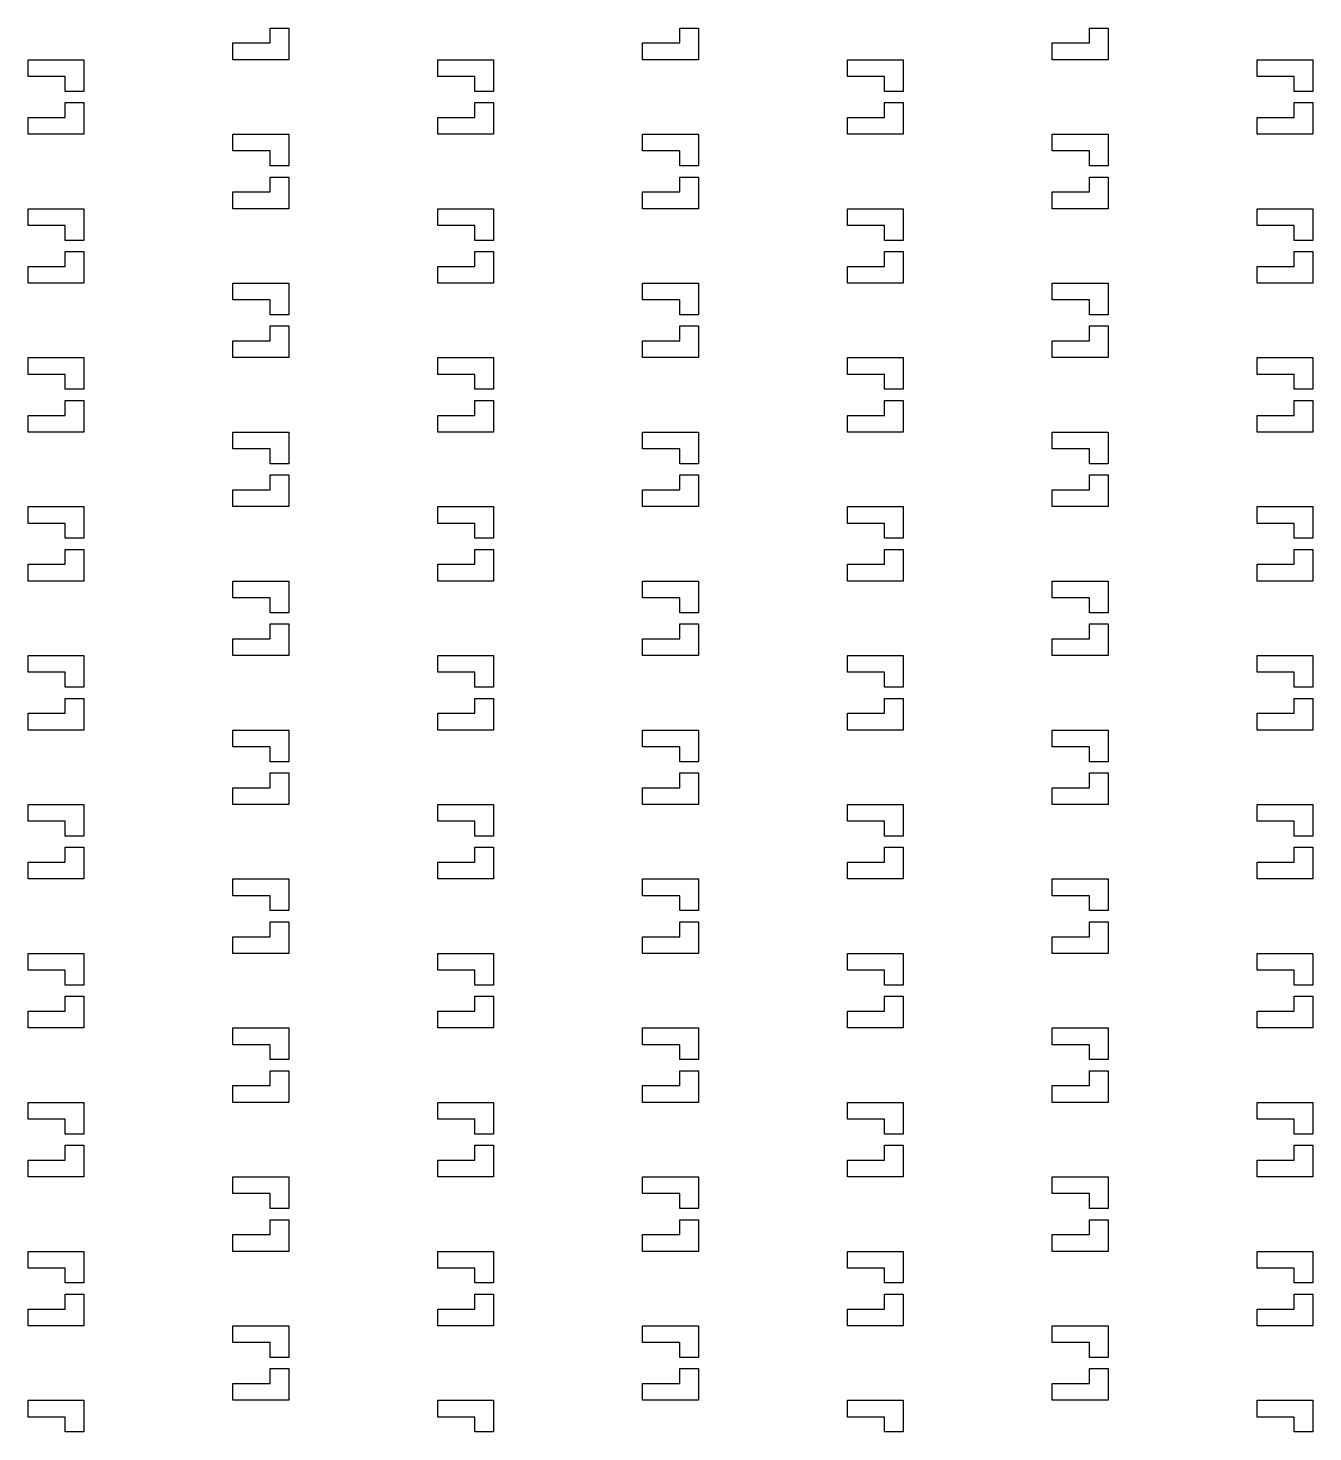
# Model space of a CAD drawing. Header units: millimetres. Extents: x 2102 to 86502, y 1818 to 64568.
# Drawn here: x 26079.3 to 26424.3, y 21895.4 to 22272.4 of the extents above; entities that cross this region are included whole.
import ezdxf

# ---------------------------------------------------------------- set-up
doc = ezdxf.new("R2010")
doc.units = ezdxf.units.MM
doc.layers.add('Layer-2', color=3, linetype='Continuous')

msp = doc.modelspace()

# ---------------------------------------------------------------- linework, layer by layer
at = {"layer": 'Layer-2'}
for p, q in [((26144.29, 22268.38), (26144.29, 22272.38)), ((26144.29, 22272.38), (26149.29, 22272.38)), ((26149.29, 22272.38), (26149.29, 22263.88)), ((26254.29, 22268.38), (26254.29, 22272.38)), ((26254.29, 22272.38), (26259.29, 22272.38)), ((26259.29, 22272.38), (26259.29, 22263.88)), ((26364.29, 22268.38), (26364.29, 22272.38)), ((26364.29, 22272.38), (26369.29, 22272.38)), ((26369.29, 22272.38), (26369.29, 22263.88)), ((26134.29, 22268.38), (26144.29, 22268.38)), ((26134.29, 22263.88), (26134.29, 22268.38)), ((26244.29, 22268.38), (26254.29, 22268.38)), ((26244.29, 22263.88), (26244.29, 22268.38)), ((26354.29, 22268.38), (26364.29, 22268.38)), ((26354.29, 22263.88), (26354.29, 22268.38)), ((26079.29, 22263.88), (26094.29, 22263.88)), ((26079.29, 22259.38), (26079.29, 22263.88)), ((26094.29, 22263.88), (26094.29, 22255.38)), ((26149.29, 22263.88), (26134.29, 22263.88)), ((26189.29, 22263.88), (26204.29, 22263.88)), ((26189.29, 22259.38), (26189.29, 22263.88)), ((26204.29, 22263.88), (26204.29, 22255.38)), ((26259.29, 22263.88), (26244.29, 22263.88)), ((26299.29, 22263.88), (26314.29, 22263.88)), ((26299.29, 22259.38), (26299.29, 22263.88)), ((26314.29, 22263.88), (26314.29, 22255.38)), ((26369.29, 22263.88), (26354.29, 22263.88)), ((26409.29, 22263.88), (26424.29, 22263.88)), ((26409.29, 22259.38), (26409.29, 22263.88)), ((26424.29, 22263.88), (26424.29, 22255.38)), ((26089.29, 22259.38), (26079.29, 22259.38)), ((26089.29, 22255.38), (26089.29, 22259.38)), ((26199.29, 22259.38), (26189.29, 22259.38)), ((26199.29, 22255.38), (26199.29, 22259.38)), ((26309.29, 22259.38), (26299.29, 22259.38)), ((26309.29, 22255.38), (26309.29, 22259.38)), ((26419.29, 22259.38), (26409.29, 22259.38)), ((26419.29, 22255.38), (26419.29, 22259.38)), ((26094.29, 22255.38), (26089.29, 22255.38)), ((26204.29, 22255.38), (26199.29, 22255.38)), ((26314.29, 22255.38), (26309.29, 22255.38)), ((26424.29, 22255.38), (26419.29, 22255.38)), ((26089.29, 22248.38), (26089.29, 22252.38)), ((26089.29, 22252.38), (26094.29, 22252.38)), ((26094.29, 22252.38), (26094.29, 22243.88)), ((26199.29, 22248.38), (26199.29, 22252.38)), ((26199.29, 22252.38), (26204.29, 22252.38)), ((26204.29, 22252.38), (26204.29, 22243.88)), ((26309.29, 22248.38), (26309.29, 22252.38)), ((26309.29, 22252.38), (26314.29, 22252.38)), ((26314.29, 22252.38), (26314.29, 22243.88)), ((26419.29, 22248.38), (26419.29, 22252.38)), ((26419.29, 22252.38), (26424.29, 22252.38)), ((26424.29, 22252.38), (26424.29, 22243.88)), ((26079.29, 22248.38), (26089.29, 22248.38)), ((26079.29, 22243.88), (26079.29, 22248.38)), ((26189.29, 22248.38), (26199.29, 22248.38)), ((26189.29, 22243.88), (26189.29, 22248.38)), ((26299.29, 22248.38), (26309.29, 22248.38)), ((26299.29, 22243.88), (26299.29, 22248.38)), ((26409.29, 22248.38), (26419.29, 22248.38)), ((26409.29, 22243.88), (26409.29, 22248.38)), ((26094.29, 22243.88), (26079.29, 22243.88)), ((26134.29, 22243.88), (26149.29, 22243.88)), ((26134.29, 22239.38), (26134.29, 22243.88)), ((26149.29, 22243.88), (26149.29, 22235.38)), ((26204.29, 22243.88), (26189.29, 22243.88)), ((26244.29, 22243.88), (26259.29, 22243.88)), ((26244.29, 22239.38), (26244.29, 22243.88)), ((26259.29, 22243.88), (26259.29, 22235.38)), ((26314.29, 22243.88), (26299.29, 22243.88)), ((26354.29, 22243.88), (26369.29, 22243.88)), ((26354.29, 22239.38), (26354.29, 22243.88)), ((26369.29, 22243.88), (26369.29, 22235.38)), ((26424.29, 22243.88), (26409.29, 22243.88)), ((26144.29, 22239.38), (26134.29, 22239.38)), ((26144.29, 22235.38), (26144.29, 22239.38)), ((26254.29, 22239.38), (26244.29, 22239.38)), ((26254.29, 22235.38), (26254.29, 22239.38)), ((26364.29, 22239.38), (26354.29, 22239.38)), ((26364.29, 22235.38), (26364.29, 22239.38)), ((26149.29, 22235.38), (26144.29, 22235.38)), ((26144.29, 22228.38), (26144.29, 22232.38)), ((26144.29, 22232.38), (26149.29, 22232.38)), ((26149.29, 22232.38), (26149.29, 22223.88)), ((26259.29, 22235.38), (26254.29, 22235.38)), ((26254.29, 22228.38), (26254.29, 22232.38)), ((26254.29, 22232.38), (26259.29, 22232.38)), ((26259.29, 22232.38), (26259.29, 22223.88)), ((26369.29, 22235.38), (26364.29, 22235.38)), ((26364.29, 22228.38), (26364.29, 22232.38)), ((26364.29, 22232.38), (26369.29, 22232.38)), ((26369.29, 22232.38), (26369.29, 22223.88)), ((26134.29, 22228.38), (26144.29, 22228.38)), ((26134.29, 22223.88), (26134.29, 22228.38)), ((26244.29, 22228.38), (26254.29, 22228.38)), ((26244.29, 22223.88), (26244.29, 22228.38)), ((26354.29, 22228.38), (26364.29, 22228.38)), ((26354.29, 22223.88), (26354.29, 22228.38)), ((26079.29, 22223.88), (26094.29, 22223.88)), ((26079.29, 22219.38), (26079.29, 22223.88)), ((26094.29, 22223.88), (26094.29, 22215.38)), ((26149.29, 22223.88), (26134.29, 22223.88)), ((26189.29, 22223.88), (26204.29, 22223.88)), ((26189.29, 22219.38), (26189.29, 22223.88)), ((26204.29, 22223.88), (26204.29, 22215.38)), ((26259.29, 22223.88), (26244.29, 22223.88)), ((26299.29, 22223.88), (26314.29, 22223.88)), ((26299.29, 22219.38), (26299.29, 22223.88)), ((26314.29, 22223.88), (26314.29, 22215.38)), ((26369.29, 22223.88), (26354.29, 22223.88)), ((26409.29, 22223.88), (26424.29, 22223.88)), ((26409.29, 22219.38), (26409.29, 22223.88)), ((26424.29, 22223.88), (26424.29, 22215.38)), ((26089.29, 22219.38), (26079.29, 22219.38)), ((26089.29, 22215.38), (26089.29, 22219.38)), ((26199.29, 22219.38), (26189.29, 22219.38)), ((26199.29, 22215.38), (26199.29, 22219.38)), ((26309.29, 22219.38), (26299.29, 22219.38)), ((26309.29, 22215.38), (26309.29, 22219.38)), ((26419.29, 22219.38), (26409.29, 22219.38)), ((26419.29, 22215.38), (26419.29, 22219.38)), ((26094.29, 22215.38), (26089.29, 22215.38)), ((26204.29, 22215.38), (26199.29, 22215.38)), ((26314.29, 22215.38), (26309.29, 22215.38)), ((26424.29, 22215.38), (26419.29, 22215.38)), ((26089.29, 22208.38), (26089.29, 22212.38)), ((26089.29, 22212.38), (26094.29, 22212.38)), ((26094.29, 22212.38), (26094.29, 22203.88)), ((26199.29, 22208.38), (26199.29, 22212.38)), ((26199.29, 22212.38), (26204.29, 22212.38)), ((26204.29, 22212.38), (26204.29, 22203.88)), ((26309.29, 22208.38), (26309.29, 22212.38)), ((26309.29, 22212.38), (26314.29, 22212.38)), ((26314.29, 22212.38), (26314.29, 22203.88)), ((26419.29, 22208.38), (26419.29, 22212.38)), ((26419.29, 22212.38), (26424.29, 22212.38)), ((26424.29, 22212.38), (26424.29, 22203.88)), ((26079.29, 22208.38), (26089.29, 22208.38)), ((26079.29, 22203.88), (26079.29, 22208.38)), ((26189.29, 22208.38), (26199.29, 22208.38)), ((26189.29, 22203.88), (26189.29, 22208.38)), ((26299.29, 22208.38), (26309.29, 22208.38)), ((26299.29, 22203.88), (26299.29, 22208.38)), ((26409.29, 22208.38), (26419.29, 22208.38)), ((26409.29, 22203.88), (26409.29, 22208.38)), ((26094.29, 22203.88), (26079.29, 22203.88)), ((26134.29, 22203.88), (26149.29, 22203.88)), ((26134.29, 22199.38), (26134.29, 22203.88)), ((26149.29, 22203.88), (26149.29, 22195.38)), ((26204.29, 22203.88), (26189.29, 22203.88)), ((26244.29, 22203.88), (26259.29, 22203.88)), ((26244.29, 22199.38), (26244.29, 22203.88)), ((26259.29, 22203.88), (26259.29, 22195.38)), ((26314.29, 22203.88), (26299.29, 22203.88)), ((26354.29, 22203.88), (26369.29, 22203.88)), ((26354.29, 22199.38), (26354.29, 22203.88)), ((26369.29, 22203.88), (26369.29, 22195.38)), ((26424.29, 22203.88), (26409.29, 22203.88)), ((26144.29, 22199.38), (26134.29, 22199.38)), ((26144.29, 22195.38), (26144.29, 22199.38)), ((26254.29, 22199.38), (26244.29, 22199.38)), ((26254.29, 22195.38), (26254.29, 22199.38)), ((26364.29, 22199.38), (26354.29, 22199.38)), ((26364.29, 22195.38), (26364.29, 22199.38)), ((26149.29, 22195.38), (26144.29, 22195.38)), ((26259.29, 22195.38), (26254.29, 22195.38)), ((26369.29, 22195.38), (26364.29, 22195.38)), ((26144.29, 22188.38), (26144.29, 22192.38)), ((26144.29, 22192.38), (26149.29, 22192.38)), ((26149.29, 22192.38), (26149.29, 22183.88)), ((26254.29, 22188.38), (26254.29, 22192.38)), ((26254.29, 22192.38), (26259.29, 22192.38)), ((26259.29, 22192.38), (26259.29, 22183.88)), ((26364.29, 22188.38), (26364.29, 22192.38)), ((26364.29, 22192.38), (26369.29, 22192.38)), ((26369.29, 22192.38), (26369.29, 22183.88)), ((26134.29, 22188.38), (26144.29, 22188.38)), ((26134.29, 22183.88), (26134.29, 22188.38)), ((26244.29, 22188.38), (26254.29, 22188.38)), ((26244.29, 22183.88), (26244.29, 22188.38)), ((26354.29, 22188.38), (26364.29, 22188.38)), ((26354.29, 22183.88), (26354.29, 22188.38)), ((26079.29, 22183.88), (26094.29, 22183.88)), ((26079.29, 22179.38), (26079.29, 22183.88)), ((26094.29, 22183.88), (26094.29, 22175.38)), ((26149.29, 22183.88), (26134.29, 22183.88)), ((26189.29, 22183.88), (26204.29, 22183.88)), ((26189.29, 22179.38), (26189.29, 22183.88)), ((26204.29, 22183.88), (26204.29, 22175.38)), ((26259.29, 22183.88), (26244.29, 22183.88)), ((26299.29, 22183.88), (26314.29, 22183.88)), ((26299.29, 22179.38), (26299.29, 22183.88)), ((26314.29, 22183.88), (26314.29, 22175.38)), ((26369.29, 22183.88), (26354.29, 22183.88)), ((26409.29, 22183.88), (26424.29, 22183.88)), ((26409.29, 22179.38), (26409.29, 22183.88)), ((26424.29, 22183.88), (26424.29, 22175.38)), ((26089.29, 22179.38), (26079.29, 22179.38)), ((26089.29, 22175.38), (26089.29, 22179.38)), ((26199.29, 22179.38), (26189.29, 22179.38)), ((26199.29, 22175.38), (26199.29, 22179.38)), ((26309.29, 22179.38), (26299.29, 22179.38)), ((26309.29, 22175.38), (26309.29, 22179.38)), ((26419.29, 22179.38), (26409.29, 22179.38)), ((26419.29, 22175.38), (26419.29, 22179.38)), ((26094.29, 22175.38), (26089.29, 22175.38)), ((26204.29, 22175.38), (26199.29, 22175.38)), ((26314.29, 22175.38), (26309.29, 22175.38)), ((26424.29, 22175.38), (26419.29, 22175.38)), ((26089.29, 22168.38), (26089.29, 22172.38)), ((26089.29, 22172.38), (26094.29, 22172.38)), ((26094.29, 22172.38), (26094.29, 22163.88)), ((26199.29, 22168.38), (26199.29, 22172.38)), ((26199.29, 22172.38), (26204.29, 22172.38)), ((26204.29, 22172.38), (26204.29, 22163.88)), ((26309.29, 22168.38), (26309.29, 22172.38)), ((26309.29, 22172.38), (26314.29, 22172.38)), ((26314.29, 22172.38), (26314.29, 22163.88)), ((26419.29, 22168.38), (26419.29, 22172.38)), ((26419.29, 22172.38), (26424.29, 22172.38)), ((26424.29, 22172.38), (26424.29, 22163.88)), ((26079.29, 22168.38), (26089.29, 22168.38)), ((26079.29, 22163.88), (26079.29, 22168.38)), ((26189.29, 22168.38), (26199.29, 22168.38)), ((26189.29, 22163.88), (26189.29, 22168.38)), ((26299.29, 22168.38), (26309.29, 22168.38)), ((26299.29, 22163.88), (26299.29, 22168.38)), ((26409.29, 22168.38), (26419.29, 22168.38)), ((26409.29, 22163.88), (26409.29, 22168.38)), ((26094.29, 22163.88), (26079.29, 22163.88)), ((26134.29, 22163.88), (26149.29, 22163.88)), ((26134.29, 22159.38), (26134.29, 22163.88)), ((26149.29, 22163.88), (26149.29, 22155.38)), ((26204.29, 22163.88), (26189.29, 22163.88)), ((26244.29, 22163.88), (26259.29, 22163.88)), ((26244.29, 22159.38), (26244.29, 22163.88)), ((26259.29, 22163.88), (26259.29, 22155.38)), ((26314.29, 22163.88), (26299.29, 22163.88)), ((26354.29, 22163.88), (26369.29, 22163.88)), ((26354.29, 22159.38), (26354.29, 22163.88)), ((26369.29, 22163.88), (26369.29, 22155.38)), ((26424.29, 22163.88), (26409.29, 22163.88)), ((26144.29, 22159.38), (26134.29, 22159.38)), ((26144.29, 22155.38), (26144.29, 22159.38)), ((26254.29, 22159.38), (26244.29, 22159.38)), ((26254.29, 22155.38), (26254.29, 22159.38)), ((26364.29, 22159.38), (26354.29, 22159.38)), ((26364.29, 22155.38), (26364.29, 22159.38)), ((26149.29, 22155.38), (26144.29, 22155.38)), ((26259.29, 22155.38), (26254.29, 22155.38)), ((26369.29, 22155.38), (26364.29, 22155.38)), ((26144.29, 22148.38), (26144.29, 22152.38)), ((26144.29, 22152.38), (26149.29, 22152.38)), ((26149.29, 22152.38), (26149.29, 22143.88)), ((26254.29, 22148.38), (26254.29, 22152.38)), ((26254.29, 22152.38), (26259.29, 22152.38)), ((26259.29, 22152.38), (26259.29, 22143.88)), ((26364.29, 22148.38), (26364.29, 22152.38)), ((26364.29, 22152.38), (26369.29, 22152.38)), ((26369.29, 22152.38), (26369.29, 22143.88)), ((26134.29, 22148.38), (26144.29, 22148.38)), ((26134.29, 22143.88), (26134.29, 22148.38)), ((26244.29, 22148.38), (26254.29, 22148.38)), ((26244.29, 22143.88), (26244.29, 22148.38)), ((26354.29, 22148.38), (26364.29, 22148.38)), ((26354.29, 22143.88), (26354.29, 22148.38)), ((26079.29, 22143.88), (26094.29, 22143.88)), ((26079.29, 22139.38), (26079.29, 22143.88)), ((26094.29, 22143.88), (26094.29, 22135.38)), ((26149.29, 22143.88), (26134.29, 22143.88)), ((26189.29, 22143.88), (26204.29, 22143.88)), ((26189.29, 22139.38), (26189.29, 22143.88)), ((26204.29, 22143.88), (26204.29, 22135.38)), ((26259.29, 22143.88), (26244.29, 22143.88)), ((26299.29, 22143.88), (26314.29, 22143.88)), ((26299.29, 22139.38), (26299.29, 22143.88)), ((26314.29, 22143.88), (26314.29, 22135.38)), ((26369.29, 22143.88), (26354.29, 22143.88)), ((26409.29, 22143.88), (26424.29, 22143.88)), ((26409.29, 22139.38), (26409.29, 22143.88)), ((26424.29, 22143.88), (26424.29, 22135.38)), ((26089.29, 22139.38), (26079.29, 22139.38)), ((26089.29, 22135.38), (26089.29, 22139.38)), ((26199.29, 22139.38), (26189.29, 22139.38)), ((26199.29, 22135.38), (26199.29, 22139.38)), ((26309.29, 22139.38), (26299.29, 22139.38)), ((26309.29, 22135.38), (26309.29, 22139.38)), ((26419.29, 22139.38), (26409.29, 22139.38)), ((26419.29, 22135.38), (26419.29, 22139.38)), ((26094.29, 22135.38), (26089.29, 22135.38)), ((26204.29, 22135.38), (26199.29, 22135.38)), ((26314.29, 22135.38), (26309.29, 22135.38)), ((26424.29, 22135.38), (26419.29, 22135.38)), ((26089.29, 22128.38), (26089.29, 22132.38)), ((26089.29, 22132.38), (26094.29, 22132.38)), ((26094.29, 22132.38), (26094.29, 22123.88)), ((26199.29, 22128.38), (26199.29, 22132.38)), ((26199.29, 22132.38), (26204.29, 22132.38)), ((26204.29, 22132.38), (26204.29, 22123.88)), ((26309.29, 22128.38), (26309.29, 22132.38)), ((26309.29, 22132.38), (26314.29, 22132.38)), ((26314.29, 22132.38), (26314.29, 22123.88)), ((26419.29, 22128.38), (26419.29, 22132.38)), ((26419.29, 22132.38), (26424.29, 22132.38)), ((26424.29, 22132.38), (26424.29, 22123.88)), ((26079.29, 22128.38), (26089.29, 22128.38)), ((26079.29, 22123.88), (26079.29, 22128.38)), ((26189.29, 22128.38), (26199.29, 22128.38)), ((26189.29, 22123.88), (26189.29, 22128.38)), ((26299.29, 22128.38), (26309.29, 22128.38)), ((26299.29, 22123.88), (26299.29, 22128.38)), ((26409.29, 22128.38), (26419.29, 22128.38)), ((26409.29, 22123.88), (26409.29, 22128.38)), ((26094.29, 22123.88), (26079.29, 22123.88)), ((26134.29, 22123.88), (26149.29, 22123.88)), ((26134.29, 22119.38), (26134.29, 22123.88)), ((26149.29, 22123.88), (26149.29, 22115.38)), ((26204.29, 22123.88), (26189.29, 22123.88)), ((26244.29, 22123.88), (26259.29, 22123.88)), ((26244.29, 22119.38), (26244.29, 22123.88)), ((26259.29, 22123.88), (26259.29, 22115.38)), ((26314.29, 22123.88), (26299.29, 22123.88)), ((26354.29, 22123.88), (26369.29, 22123.88)), ((26354.29, 22119.38), (26354.29, 22123.88)), ((26369.29, 22123.88), (26369.29, 22115.38)), ((26424.29, 22123.88), (26409.29, 22123.88)), ((26144.29, 22119.38), (26134.29, 22119.38)), ((26144.29, 22115.38), (26144.29, 22119.38)), ((26254.29, 22119.38), (26244.29, 22119.38)), ((26254.29, 22115.38), (26254.29, 22119.38)), ((26364.29, 22119.38), (26354.29, 22119.38)), ((26364.29, 22115.38), (26364.29, 22119.38)), ((26149.29, 22115.38), (26144.29, 22115.38)), ((26259.29, 22115.38), (26254.29, 22115.38)), ((26369.29, 22115.38), (26364.29, 22115.38)), ((26144.29, 22108.38), (26144.29, 22112.38)), ((26144.29, 22112.38), (26149.29, 22112.38)), ((26149.29, 22112.38), (26149.29, 22103.88)), ((26254.29, 22108.38), (26254.29, 22112.38)), ((26254.29, 22112.38), (26259.29, 22112.38)), ((26259.29, 22112.38), (26259.29, 22103.88)), ((26364.29, 22108.38), (26364.29, 22112.38)), ((26364.29, 22112.38), (26369.29, 22112.38)), ((26369.29, 22112.38), (26369.29, 22103.88)), ((26134.29, 22108.38), (26144.29, 22108.38)), ((26134.29, 22103.88), (26134.29, 22108.38)), ((26244.29, 22108.38), (26254.29, 22108.38)), ((26244.29, 22103.88), (26244.29, 22108.38)), ((26354.29, 22108.38), (26364.29, 22108.38)), ((26354.29, 22103.88), (26354.29, 22108.38)), ((26079.29, 22103.88), (26094.29, 22103.88)), ((26079.29, 22099.38), (26079.29, 22103.88)), ((26094.29, 22103.88), (26094.29, 22095.38)), ((26149.29, 22103.88), (26134.29, 22103.88)), ((26189.29, 22103.88), (26204.29, 22103.88)), ((26189.29, 22099.38), (26189.29, 22103.88)), ((26204.29, 22103.88), (26204.29, 22095.38)), ((26259.29, 22103.88), (26244.29, 22103.88)), ((26299.29, 22103.88), (26314.29, 22103.88)), ((26299.29, 22099.38), (26299.29, 22103.88)), ((26314.29, 22103.88), (26314.29, 22095.38)), ((26369.29, 22103.88), (26354.29, 22103.88)), ((26409.29, 22103.88), (26424.29, 22103.88)), ((26409.29, 22099.38), (26409.29, 22103.88)), ((26424.29, 22103.88), (26424.29, 22095.38)), ((26089.29, 22099.38), (26079.29, 22099.38)), ((26089.29, 22095.38), (26089.29, 22099.38)), ((26199.29, 22099.38), (26189.29, 22099.38)), ((26199.29, 22095.38), (26199.29, 22099.38)), ((26309.29, 22099.38), (26299.29, 22099.38)), ((26309.29, 22095.38), (26309.29, 22099.38)), ((26419.29, 22099.38), (26409.29, 22099.38)), ((26419.29, 22095.38), (26419.29, 22099.38)), ((26094.29, 22095.38), (26089.29, 22095.38)), ((26089.29, 22088.38), (26089.29, 22092.38)), ((26089.29, 22092.38), (26094.29, 22092.38)), ((26094.29, 22092.38), (26094.29, 22083.88)), ((26204.29, 22095.38), (26199.29, 22095.38)), ((26199.29, 22088.38), (26199.29, 22092.38)), ((26199.29, 22092.38), (26204.29, 22092.38)), ((26204.29, 22092.38), (26204.29, 22083.88)), ((26314.29, 22095.38), (26309.29, 22095.38)), ((26309.29, 22088.38), (26309.29, 22092.38)), ((26309.29, 22092.38), (26314.29, 22092.38)), ((26314.29, 22092.38), (26314.29, 22083.88)), ((26424.29, 22095.38), (26419.29, 22095.38)), ((26419.29, 22088.38), (26419.29, 22092.38)), ((26419.29, 22092.38), (26424.29, 22092.38)), ((26424.29, 22092.38), (26424.29, 22083.88)), ((26079.29, 22088.38), (26089.29, 22088.38)), ((26079.29, 22083.88), (26079.29, 22088.38)), ((26189.29, 22088.38), (26199.29, 22088.38)), ((26189.29, 22083.88), (26189.29, 22088.38)), ((26299.29, 22088.38), (26309.29, 22088.38)), ((26299.29, 22083.88), (26299.29, 22088.38)), ((26409.29, 22088.38), (26419.29, 22088.38)), ((26409.29, 22083.88), (26409.29, 22088.38)), ((26094.29, 22083.88), (26079.29, 22083.88)), ((26134.29, 22083.88), (26149.29, 22083.88)), ((26134.29, 22079.38), (26134.29, 22083.88)), ((26149.29, 22083.88), (26149.29, 22075.38)), ((26204.29, 22083.88), (26189.29, 22083.88)), ((26244.29, 22083.88), (26259.29, 22083.88)), ((26244.29, 22079.38), (26244.29, 22083.88)), ((26259.29, 22083.88), (26259.29, 22075.38)), ((26314.29, 22083.88), (26299.29, 22083.88)), ((26354.29, 22083.88), (26369.29, 22083.88)), ((26354.29, 22079.38), (26354.29, 22083.88)), ((26369.29, 22083.88), (26369.29, 22075.38)), ((26424.29, 22083.88), (26409.29, 22083.88)), ((26144.29, 22079.38), (26134.29, 22079.38)), ((26144.29, 22075.38), (26144.29, 22079.38)), ((26254.29, 22079.38), (26244.29, 22079.38)), ((26254.29, 22075.38), (26254.29, 22079.38)), ((26364.29, 22079.38), (26354.29, 22079.38)), ((26364.29, 22075.38), (26364.29, 22079.38)), ((26149.29, 22075.38), (26144.29, 22075.38)), ((26259.29, 22075.38), (26254.29, 22075.38)), ((26369.29, 22075.38), (26364.29, 22075.38)), ((26144.29, 22068.38), (26144.29, 22072.38)), ((26144.29, 22072.38), (26149.29, 22072.38)), ((26149.29, 22072.38), (26149.29, 22063.88)), ((26254.29, 22068.38), (26254.29, 22072.38)), ((26254.29, 22072.38), (26259.29, 22072.38)), ((26259.29, 22072.38), (26259.29, 22063.88)), ((26364.29, 22068.38), (26364.29, 22072.38)), ((26364.29, 22072.38), (26369.29, 22072.38)), ((26369.29, 22072.38), (26369.29, 22063.88)), ((26134.29, 22068.38), (26144.29, 22068.38)), ((26134.29, 22063.88), (26134.29, 22068.38)), ((26244.29, 22068.38), (26254.29, 22068.38)), ((26244.29, 22063.88), (26244.29, 22068.38)), ((26354.29, 22068.38), (26364.29, 22068.38)), ((26354.29, 22063.88), (26354.29, 22068.38)), ((26079.29, 22063.88), (26094.29, 22063.88)), ((26079.29, 22059.38), (26079.29, 22063.88)), ((26094.29, 22063.88), (26094.29, 22055.38)), ((26149.29, 22063.88), (26134.29, 22063.88)), ((26189.29, 22063.88), (26204.29, 22063.88)), ((26189.29, 22059.38), (26189.29, 22063.88)), ((26204.29, 22063.88), (26204.29, 22055.38)), ((26259.29, 22063.88), (26244.29, 22063.88)), ((26299.29, 22063.88), (26314.29, 22063.88)), ((26299.29, 22059.38), (26299.29, 22063.88)), ((26314.29, 22063.88), (26314.29, 22055.38)), ((26369.29, 22063.88), (26354.29, 22063.88)), ((26409.29, 22063.88), (26424.29, 22063.88)), ((26409.29, 22059.38), (26409.29, 22063.88)), ((26424.29, 22063.88), (26424.29, 22055.38)), ((26089.29, 22059.38), (26079.29, 22059.38)), ((26089.29, 22055.38), (26089.29, 22059.38)), ((26199.29, 22059.38), (26189.29, 22059.38)), ((26199.29, 22055.38), (26199.29, 22059.38)), ((26309.29, 22059.38), (26299.29, 22059.38)), ((26309.29, 22055.38), (26309.29, 22059.38)), ((26419.29, 22059.38), (26409.29, 22059.38)), ((26419.29, 22055.38), (26419.29, 22059.38)), ((26094.29, 22055.38), (26089.29, 22055.38)), ((26204.29, 22055.38), (26199.29, 22055.38)), ((26314.29, 22055.38), (26309.29, 22055.38)), ((26424.29, 22055.38), (26419.29, 22055.38)), ((26089.29, 22048.38), (26089.29, 22052.38)), ((26089.29, 22052.38), (26094.29, 22052.38)), ((26094.29, 22052.38), (26094.29, 22043.88)), ((26199.29, 22048.38), (26199.29, 22052.38)), ((26199.29, 22052.38), (26204.29, 22052.38)), ((26204.29, 22052.38), (26204.29, 22043.88)), ((26309.29, 22048.38), (26309.29, 22052.38)), ((26309.29, 22052.38), (26314.29, 22052.38)), ((26314.29, 22052.38), (26314.29, 22043.88)), ((26419.29, 22048.38), (26419.29, 22052.38)), ((26419.29, 22052.38), (26424.29, 22052.38)), ((26424.29, 22052.38), (26424.29, 22043.88)), ((26079.29, 22048.38), (26089.29, 22048.38)), ((26079.29, 22043.88), (26079.29, 22048.38)), ((26189.29, 22048.38), (26199.29, 22048.38)), ((26189.29, 22043.88), (26189.29, 22048.38)), ((26299.29, 22048.38), (26309.29, 22048.38)), ((26299.29, 22043.88), (26299.29, 22048.38)), ((26409.29, 22048.38), (26419.29, 22048.38)), ((26409.29, 22043.88), (26409.29, 22048.38)), ((26094.29, 22043.88), (26079.29, 22043.88)), ((26134.29, 22043.88), (26149.29, 22043.88)), ((26134.29, 22039.38), (26134.29, 22043.88)), ((26149.29, 22043.88), (26149.29, 22035.38)), ((26204.29, 22043.88), (26189.29, 22043.88)), ((26244.29, 22043.88), (26259.29, 22043.88)), ((26244.29, 22039.38), (26244.29, 22043.88)), ((26259.29, 22043.88), (26259.29, 22035.38)), ((26314.29, 22043.88), (26299.29, 22043.88)), ((26354.29, 22043.88), (26369.29, 22043.88)), ((26354.29, 22039.38), (26354.29, 22043.88)), ((26369.29, 22043.88), (26369.29, 22035.38)), ((26424.29, 22043.88), (26409.29, 22043.88)), ((26144.29, 22039.38), (26134.29, 22039.38)), ((26144.29, 22035.38), (26144.29, 22039.38)), ((26254.29, 22039.38), (26244.29, 22039.38)), ((26254.29, 22035.38), (26254.29, 22039.38)), ((26364.29, 22039.38), (26354.29, 22039.38)), ((26364.29, 22035.38), (26364.29, 22039.38)), ((26149.29, 22035.38), (26144.29, 22035.38)), ((26144.29, 22028.38), (26144.29, 22032.38)), ((26144.29, 22032.38), (26149.29, 22032.38)), ((26149.29, 22032.38), (26149.29, 22023.88)), ((26259.29, 22035.38), (26254.29, 22035.38)), ((26254.29, 22028.38), (26254.29, 22032.38)), ((26254.29, 22032.38), (26259.29, 22032.38)), ((26259.29, 22032.38), (26259.29, 22023.88)), ((26369.29, 22035.38), (26364.29, 22035.38)), ((26364.29, 22028.38), (26364.29, 22032.38)), ((26364.29, 22032.38), (26369.29, 22032.38)), ((26369.29, 22032.38), (26369.29, 22023.88)), ((26134.29, 22028.38), (26144.29, 22028.38)), ((26134.29, 22023.88), (26134.29, 22028.38)), ((26244.29, 22028.38), (26254.29, 22028.38)), ((26244.29, 22023.88), (26244.29, 22028.38)), ((26354.29, 22028.38), (26364.29, 22028.38)), ((26354.29, 22023.88), (26354.29, 22028.38)), ((26079.29, 22023.88), (26094.29, 22023.88)), ((26079.29, 22019.38), (26079.29, 22023.88)), ((26094.29, 22023.88), (26094.29, 22015.38)), ((26149.29, 22023.88), (26134.29, 22023.88)), ((26189.29, 22023.88), (26204.29, 22023.88)), ((26189.29, 22019.38), (26189.29, 22023.88)), ((26204.29, 22023.88), (26204.29, 22015.38)), ((26259.29, 22023.88), (26244.29, 22023.88)), ((26299.29, 22023.88), (26314.29, 22023.88)), ((26299.29, 22019.38), (26299.29, 22023.88)), ((26314.29, 22023.88), (26314.29, 22015.38)), ((26369.29, 22023.88), (26354.29, 22023.88)), ((26409.29, 22023.88), (26424.29, 22023.88)), ((26409.29, 22019.38), (26409.29, 22023.88)), ((26424.29, 22023.88), (26424.29, 22015.38)), ((26089.29, 22019.38), (26079.29, 22019.38)), ((26089.29, 22015.38), (26089.29, 22019.38)), ((26199.29, 22019.38), (26189.29, 22019.38)), ((26199.29, 22015.38), (26199.29, 22019.38)), ((26309.29, 22019.38), (26299.29, 22019.38)), ((26309.29, 22015.38), (26309.29, 22019.38)), ((26419.29, 22019.38), (26409.29, 22019.38)), ((26419.29, 22015.38), (26419.29, 22019.38)), ((26094.29, 22015.38), (26089.29, 22015.38)), ((26204.29, 22015.38), (26199.29, 22015.38)), ((26314.29, 22015.38), (26309.29, 22015.38)), ((26424.29, 22015.38), (26419.29, 22015.38)), ((26089.29, 22008.38), (26089.29, 22012.38)), ((26089.29, 22012.38), (26094.29, 22012.38)), ((26094.29, 22012.38), (26094.29, 22003.88)), ((26199.29, 22008.38), (26199.29, 22012.38)), ((26199.29, 22012.38), (26204.29, 22012.38)), ((26204.29, 22012.38), (26204.29, 22003.88)), ((26309.29, 22008.38), (26309.29, 22012.38)), ((26309.29, 22012.38), (26314.29, 22012.38)), ((26314.29, 22012.38), (26314.29, 22003.88)), ((26419.29, 22008.38), (26419.29, 22012.38)), ((26419.29, 22012.38), (26424.29, 22012.38)), ((26424.29, 22012.38), (26424.29, 22003.88)), ((26079.29, 22008.38), (26089.29, 22008.38)), ((26079.29, 22003.88), (26079.29, 22008.38)), ((26189.29, 22008.38), (26199.29, 22008.38)), ((26189.29, 22003.88), (26189.29, 22008.38)), ((26299.29, 22008.38), (26309.29, 22008.38)), ((26299.29, 22003.88), (26299.29, 22008.38)), ((26409.29, 22008.38), (26419.29, 22008.38)), ((26409.29, 22003.88), (26409.29, 22008.38)), ((26094.29, 22003.88), (26079.29, 22003.88)), ((26134.29, 22003.88), (26149.29, 22003.88)), ((26134.29, 21999.38), (26134.29, 22003.88)), ((26149.29, 22003.88), (26149.29, 21995.38)), ((26204.29, 22003.88), (26189.29, 22003.88)), ((26244.29, 22003.88), (26259.29, 22003.88)), ((26244.29, 21999.38), (26244.29, 22003.88)), ((26259.29, 22003.88), (26259.29, 21995.38)), ((26314.29, 22003.88), (26299.29, 22003.88)), ((26354.29, 22003.88), (26369.29, 22003.88)), ((26354.29, 21999.38), (26354.29, 22003.88)), ((26369.29, 22003.88), (26369.29, 21995.38)), ((26424.29, 22003.88), (26409.29, 22003.88)), ((26144.29, 21999.38), (26134.29, 21999.38)), ((26144.29, 21995.38), (26144.29, 21999.38)), ((26254.29, 21999.38), (26244.29, 21999.38)), ((26254.29, 21995.38), (26254.29, 21999.38)), ((26364.29, 21999.38), (26354.29, 21999.38)), ((26364.29, 21995.38), (26364.29, 21999.38)), ((26149.29, 21995.38), (26144.29, 21995.38)), ((26259.29, 21995.38), (26254.29, 21995.38)), ((26369.29, 21995.38), (26364.29, 21995.38)), ((26144.29, 21988.38), (26144.29, 21992.38)), ((26144.29, 21992.38), (26149.29, 21992.38)), ((26149.29, 21992.38), (26149.29, 21983.88)), ((26254.29, 21988.38), (26254.29, 21992.38)), ((26254.29, 21992.38), (26259.29, 21992.38)), ((26259.29, 21992.38), (26259.29, 21983.88)), ((26364.29, 21988.38), (26364.29, 21992.38)), ((26364.29, 21992.38), (26369.29, 21992.38)), ((26369.29, 21992.38), (26369.29, 21983.88)), ((26134.29, 21988.38), (26144.29, 21988.38)), ((26134.29, 21983.88), (26134.29, 21988.38)), ((26244.29, 21988.38), (26254.29, 21988.38)), ((26244.29, 21983.88), (26244.29, 21988.38)), ((26354.29, 21988.38), (26364.29, 21988.38)), ((26354.29, 21983.88), (26354.29, 21988.38)), ((26079.29, 21983.88), (26094.29, 21983.88)), ((26079.29, 21979.38), (26079.29, 21983.88)), ((26094.29, 21983.88), (26094.29, 21975.38)), ((26149.29, 21983.88), (26134.29, 21983.88)), ((26189.29, 21983.88), (26204.29, 21983.88)), ((26189.29, 21979.38), (26189.29, 21983.88)), ((26204.29, 21983.88), (26204.29, 21975.38)), ((26259.29, 21983.88), (26244.29, 21983.88)), ((26299.29, 21983.88), (26314.29, 21983.88)), ((26299.29, 21979.38), (26299.29, 21983.88)), ((26314.29, 21983.88), (26314.29, 21975.38)), ((26369.29, 21983.88), (26354.29, 21983.88)), ((26409.29, 21983.88), (26424.29, 21983.88)), ((26409.29, 21979.38), (26409.29, 21983.88)), ((26424.29, 21983.88), (26424.29, 21975.38)), ((26089.29, 21979.38), (26079.29, 21979.38)), ((26089.29, 21975.38), (26089.29, 21979.38)), ((26199.29, 21979.38), (26189.29, 21979.38)), ((26199.29, 21975.38), (26199.29, 21979.38)), ((26309.29, 21979.38), (26299.29, 21979.38)), ((26309.29, 21975.38), (26309.29, 21979.38)), ((26419.29, 21979.38), (26409.29, 21979.38)), ((26419.29, 21975.38), (26419.29, 21979.38)), ((26094.29, 21975.38), (26089.29, 21975.38)), ((26204.29, 21975.38), (26199.29, 21975.38)), ((26314.29, 21975.38), (26309.29, 21975.38)), ((26424.29, 21975.38), (26419.29, 21975.38)), ((26089.29, 21968.38), (26089.29, 21972.38)), ((26089.29, 21972.38), (26094.29, 21972.38)), ((26094.29, 21972.38), (26094.29, 21963.88)), ((26199.29, 21968.38), (26199.29, 21972.38)), ((26199.29, 21972.38), (26204.29, 21972.38)), ((26204.29, 21972.38), (26204.29, 21963.88)), ((26309.29, 21968.38), (26309.29, 21972.38)), ((26309.29, 21972.38), (26314.29, 21972.38)), ((26314.29, 21972.38), (26314.29, 21963.88)), ((26419.29, 21968.38), (26419.29, 21972.38)), ((26419.29, 21972.38), (26424.29, 21972.38)), ((26424.29, 21972.38), (26424.29, 21963.88)), ((26079.29, 21968.38), (26089.29, 21968.38)), ((26079.29, 21963.88), (26079.29, 21968.38)), ((26189.29, 21968.38), (26199.29, 21968.38)), ((26189.29, 21963.88), (26189.29, 21968.38)), ((26299.29, 21968.38), (26309.29, 21968.38)), ((26299.29, 21963.88), (26299.29, 21968.38)), ((26409.29, 21968.38), (26419.29, 21968.38)), ((26409.29, 21963.88), (26409.29, 21968.38)), ((26094.29, 21963.88), (26079.29, 21963.88)), ((26134.29, 21963.88), (26149.29, 21963.88)), ((26134.29, 21959.38), (26134.29, 21963.88)), ((26149.29, 21963.88), (26149.29, 21955.38)), ((26204.29, 21963.88), (26189.29, 21963.88)), ((26244.29, 21963.88), (26259.29, 21963.88)), ((26244.29, 21959.38), (26244.29, 21963.88)), ((26259.29, 21963.88), (26259.29, 21955.38)), ((26314.29, 21963.88), (26299.29, 21963.88)), ((26354.29, 21963.88), (26369.29, 21963.88)), ((26354.29, 21959.38), (26354.29, 21963.88)), ((26369.29, 21963.88), (26369.29, 21955.38)), ((26424.29, 21963.88), (26409.29, 21963.88)), ((26144.29, 21959.38), (26134.29, 21959.38)), ((26144.29, 21955.38), (26144.29, 21959.38)), ((26254.29, 21959.38), (26244.29, 21959.38)), ((26254.29, 21955.38), (26254.29, 21959.38)), ((26364.29, 21959.38), (26354.29, 21959.38)), ((26364.29, 21955.38), (26364.29, 21959.38)), ((26149.29, 21955.38), (26144.29, 21955.38)), ((26259.29, 21955.38), (26254.29, 21955.38)), ((26369.29, 21955.38), (26364.29, 21955.38)), ((26144.29, 21948.38), (26144.29, 21952.38)), ((26144.29, 21952.38), (26149.29, 21952.38)), ((26149.29, 21952.38), (26149.29, 21943.88)), ((26254.29, 21948.38), (26254.29, 21952.38)), ((26254.29, 21952.38), (26259.29, 21952.38)), ((26259.29, 21952.38), (26259.29, 21943.88)), ((26364.29, 21948.38), (26364.29, 21952.38)), ((26364.29, 21952.38), (26369.29, 21952.38)), ((26369.29, 21952.38), (26369.29, 21943.88)), ((26134.29, 21948.38), (26144.29, 21948.38)), ((26134.29, 21943.88), (26134.29, 21948.38)), ((26244.29, 21948.38), (26254.29, 21948.38)), ((26244.29, 21943.88), (26244.29, 21948.38)), ((26354.29, 21948.38), (26364.29, 21948.38)), ((26354.29, 21943.88), (26354.29, 21948.38)), ((26079.29, 21943.88), (26094.29, 21943.88)), ((26079.29, 21939.38), (26079.29, 21943.88)), ((26094.29, 21943.88), (26094.29, 21935.38)), ((26149.29, 21943.88), (26134.29, 21943.88)), ((26189.29, 21943.88), (26204.29, 21943.88)), ((26189.29, 21939.38), (26189.29, 21943.88)), ((26204.29, 21943.88), (26204.29, 21935.38)), ((26259.29, 21943.88), (26244.29, 21943.88)), ((26299.29, 21943.88), (26314.29, 21943.88)), ((26299.29, 21939.38), (26299.29, 21943.88)), ((26314.29, 21943.88), (26314.29, 21935.38)), ((26369.29, 21943.88), (26354.29, 21943.88)), ((26409.29, 21943.88), (26424.29, 21943.88)), ((26409.29, 21939.38), (26409.29, 21943.88)), ((26424.29, 21943.88), (26424.29, 21935.38)), ((26089.29, 21939.38), (26079.29, 21939.38)), ((26089.29, 21935.38), (26089.29, 21939.38)), ((26199.29, 21939.38), (26189.29, 21939.38)), ((26199.29, 21935.38), (26199.29, 21939.38)), ((26309.29, 21939.38), (26299.29, 21939.38)), ((26309.29, 21935.38), (26309.29, 21939.38)), ((26419.29, 21939.38), (26409.29, 21939.38)), ((26419.29, 21935.38), (26419.29, 21939.38)), ((26094.29, 21935.38), (26089.29, 21935.38)), ((26204.29, 21935.38), (26199.29, 21935.38)), ((26314.29, 21935.38), (26309.29, 21935.38)), ((26424.29, 21935.38), (26419.29, 21935.38)), ((26089.29, 21928.38), (26089.29, 21932.38)), ((26089.29, 21932.38), (26094.29, 21932.38)), ((26094.29, 21932.38), (26094.29, 21923.88)), ((26199.29, 21928.38), (26199.29, 21932.38)), ((26199.29, 21932.38), (26204.29, 21932.38)), ((26204.29, 21932.38), (26204.29, 21923.88)), ((26309.29, 21928.38), (26309.29, 21932.38)), ((26309.29, 21932.38), (26314.29, 21932.38)), ((26314.29, 21932.38), (26314.29, 21923.88)), ((26419.29, 21928.38), (26419.29, 21932.38)), ((26419.29, 21932.38), (26424.29, 21932.38)), ((26424.29, 21932.38), (26424.29, 21923.88)), ((26079.29, 21928.38), (26089.29, 21928.38)), ((26079.29, 21923.88), (26079.29, 21928.38)), ((26189.29, 21928.38), (26199.29, 21928.38)), ((26189.29, 21923.88), (26189.29, 21928.38)), ((26299.29, 21928.38), (26309.29, 21928.38)), ((26299.29, 21923.88), (26299.29, 21928.38)), ((26409.29, 21928.38), (26419.29, 21928.38)), ((26409.29, 21923.88), (26409.29, 21928.38)), ((26094.29, 21923.88), (26079.29, 21923.88)), ((26134.29, 21923.88), (26149.29, 21923.88)), ((26134.29, 21919.38), (26134.29, 21923.88)), ((26149.29, 21923.88), (26149.29, 21915.38)), ((26204.29, 21923.88), (26189.29, 21923.88)), ((26244.29, 21923.88), (26259.29, 21923.88)), ((26244.29, 21919.38), (26244.29, 21923.88)), ((26259.29, 21923.88), (26259.29, 21915.38)), ((26314.29, 21923.88), (26299.29, 21923.88)), ((26354.29, 21923.88), (26369.29, 21923.88)), ((26354.29, 21919.38), (26354.29, 21923.88)), ((26369.29, 21923.88), (26369.29, 21915.38)), ((26424.29, 21923.88), (26409.29, 21923.88)), ((26144.29, 21919.38), (26134.29, 21919.38)), ((26144.29, 21915.38), (26144.29, 21919.38)), ((26254.29, 21919.38), (26244.29, 21919.38)), ((26254.29, 21915.38), (26254.29, 21919.38)), ((26364.29, 21919.38), (26354.29, 21919.38)), ((26364.29, 21915.38), (26364.29, 21919.38)), ((26149.29, 21915.38), (26144.29, 21915.38)), ((26259.29, 21915.38), (26254.29, 21915.38)), ((26369.29, 21915.38), (26364.29, 21915.38)), ((26144.29, 21908.38), (26144.29, 21912.38)), ((26144.29, 21912.38), (26149.29, 21912.38)), ((26149.29, 21912.38), (26149.29, 21903.88)), ((26254.29, 21908.38), (26254.29, 21912.38)), ((26254.29, 21912.38), (26259.29, 21912.38)), ((26259.29, 21912.38), (26259.29, 21903.88)), ((26364.29, 21908.38), (26364.29, 21912.38)), ((26364.29, 21912.38), (26369.29, 21912.38)), ((26369.29, 21912.38), (26369.29, 21903.88)), ((26134.29, 21908.38), (26144.29, 21908.38)), ((26134.29, 21903.88), (26134.29, 21908.38)), ((26244.29, 21908.38), (26254.29, 21908.38)), ((26244.29, 21903.88), (26244.29, 21908.38)), ((26354.29, 21908.38), (26364.29, 21908.38)), ((26354.29, 21903.88), (26354.29, 21908.38)), ((26079.29, 21903.88), (26094.29, 21903.88)), ((26079.29, 21899.38), (26079.29, 21903.88)), ((26094.29, 21903.88), (26094.29, 21895.38)), ((26149.29, 21903.88), (26134.29, 21903.88)), ((26189.29, 21903.88), (26204.29, 21903.88)), ((26189.29, 21899.38), (26189.29, 21903.88)), ((26204.29, 21903.88), (26204.29, 21895.38)), ((26259.29, 21903.88), (26244.29, 21903.88)), ((26299.29, 21903.88), (26314.29, 21903.88)), ((26299.29, 21899.38), (26299.29, 21903.88)), ((26314.29, 21903.88), (26314.29, 21895.38)), ((26369.29, 21903.88), (26354.29, 21903.88)), ((26409.29, 21903.88), (26424.29, 21903.88)), ((26409.29, 21899.38), (26409.29, 21903.88)), ((26424.29, 21903.88), (26424.29, 21895.38)), ((26089.29, 21899.38), (26079.29, 21899.38)), ((26089.29, 21895.38), (26089.29, 21899.38)), ((26199.29, 21899.38), (26189.29, 21899.38)), ((26199.29, 21895.38), (26199.29, 21899.38)), ((26309.29, 21899.38), (26299.29, 21899.38)), ((26309.29, 21895.38), (26309.29, 21899.38)), ((26419.29, 21899.38), (26409.29, 21899.38)), ((26419.29, 21895.38), (26419.29, 21899.38)), ((26094.29, 21895.38), (26089.29, 21895.38)), ((26204.29, 21895.38), (26199.29, 21895.38)), ((26314.29, 21895.38), (26309.29, 21895.38)), ((26424.29, 21895.38), (26419.29, 21895.38))]:
    msp.add_line(p, q, dxfattribs=at)

doc.saveas('drawing.dxf')
